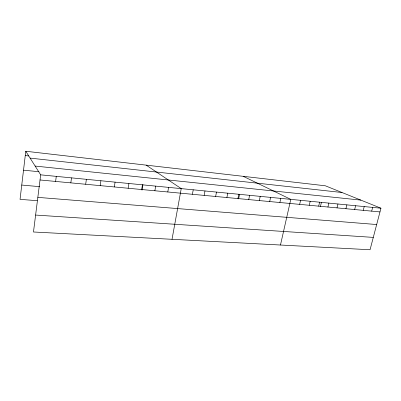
<?xml version="1.0" encoding="UTF-8"?>
<svg xmlns="http://www.w3.org/2000/svg" width="401" height="401" viewBox="0 0 401 401"><rect width="100%" height="100%" fill="white"/><g stroke="black" fill="none" stroke-linecap="round" stroke-linejoin="round"><path stroke-width="0.6" d="M25.769 151.252L40.671 174.841L33.478 231.994L370.053 249.748L380.95 208.214L325.361 185.798L25.769 151.252L20.05 199.352L37.248 200.685M55.614 181.432L56.28 176.375M70.827 182.866L71.513 177.869M85.674 184.26L86.38 179.327M100.17 185.623L100.897 180.751M114.325 186.951L115.072 182.139M128.155 188.254L128.916 183.498M141.663 189.523L142.445 184.821M142.004 190.149L142.921 184.645M154.871 190.766L155.668 186.119M167.783 191.979L168.595 187.387M172.024 239.302L181.237 188.625L146.17 165.137M192.4 194.29L193.237 189.803M204.139 195.392L204.991 190.956M215.633 196.475L216.495 192.084M226.891 197.533L227.763 193.192M237.923 198.57L238.801 194.274M238.6 198.931L239.562 194.249M248.73 199.583L249.617 195.332M259.322 200.58L260.219 196.375M269.703 201.558L270.61 197.392M279.883 202.51L280.795 198.39M280.474 245.021L290.785 199.372L243.237 176.325M299.652 204.37L300.58 200.33M309.256 205.272L310.189 201.272M318.68 206.159L319.617 202.199M320.389 206.685L321.381 202.515M327.928 207.026L328.87 203.106M337 207.878L337.953 203.999M345.913 208.72L346.87 204.871M354.659 209.543L355.622 205.728M363.251 210.35L364.218 206.575M371.687 211.142L372.659 207.402M35.609 215.061L373.296 237.392M37.834 197.377L376.669 224.53M21.749 185.061L39.629 186.65M40.025 179.969L379.978 211.918M40.671 174.841L380.95 208.214M23.519 170.174L39.037 171.728M35.123 166.064L360.86 200.109M30.095 158.104L342.043 192.52M25.258 155.553L28.837 155.954"/></g></svg>
